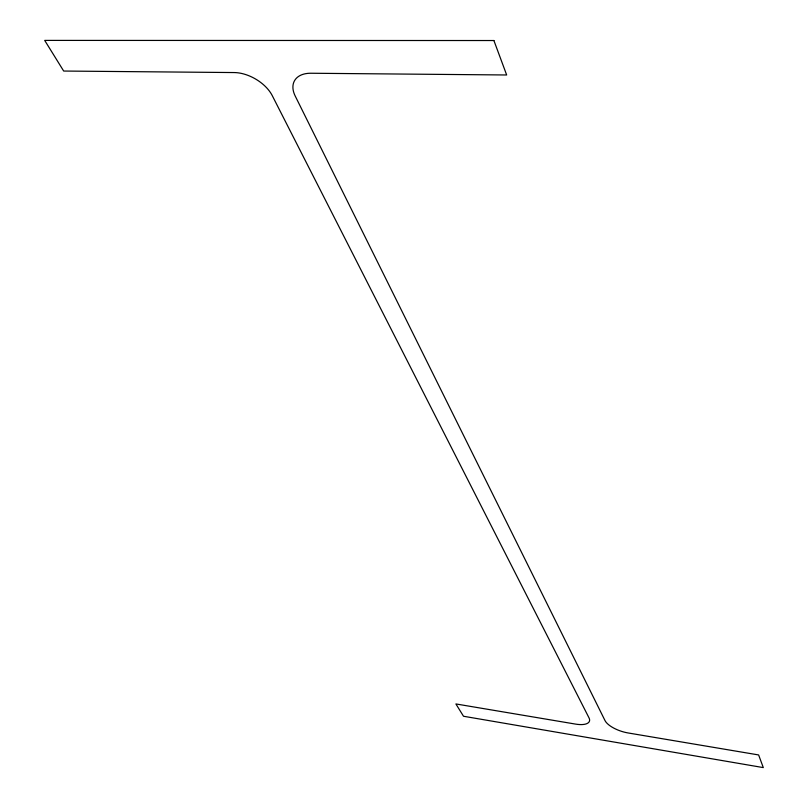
<?xml version="1.0" encoding="UTF-8"?>
<svg xmlns="http://www.w3.org/2000/svg" width="808" height="808" viewBox="0 0 808 808"><rect width="100%" height="100%" fill="white"/><g stroke="black" fill="none" stroke-linecap="round" stroke-linejoin="round"><path stroke-width="1.21" d="M493.9 40.531L44.693 40.4L63.68 71.043L234.199 72.558A31.189 18.544 30.2 0 1 272.266 95.647L589.022 717.888A19.786 7.858 18.9 0 1 575.548 724.099L455.884 703.94L463.509 716.252L763.308 767.6L758.621 754.945L628.099 732.957A20.099 8.04 18.2 0 1 604.99 720.544L295.193 95.99A31.593 19.442 28.9 0 1 310.939 73.245L506.666 74.982L493.9 40.531"/></g></svg>
